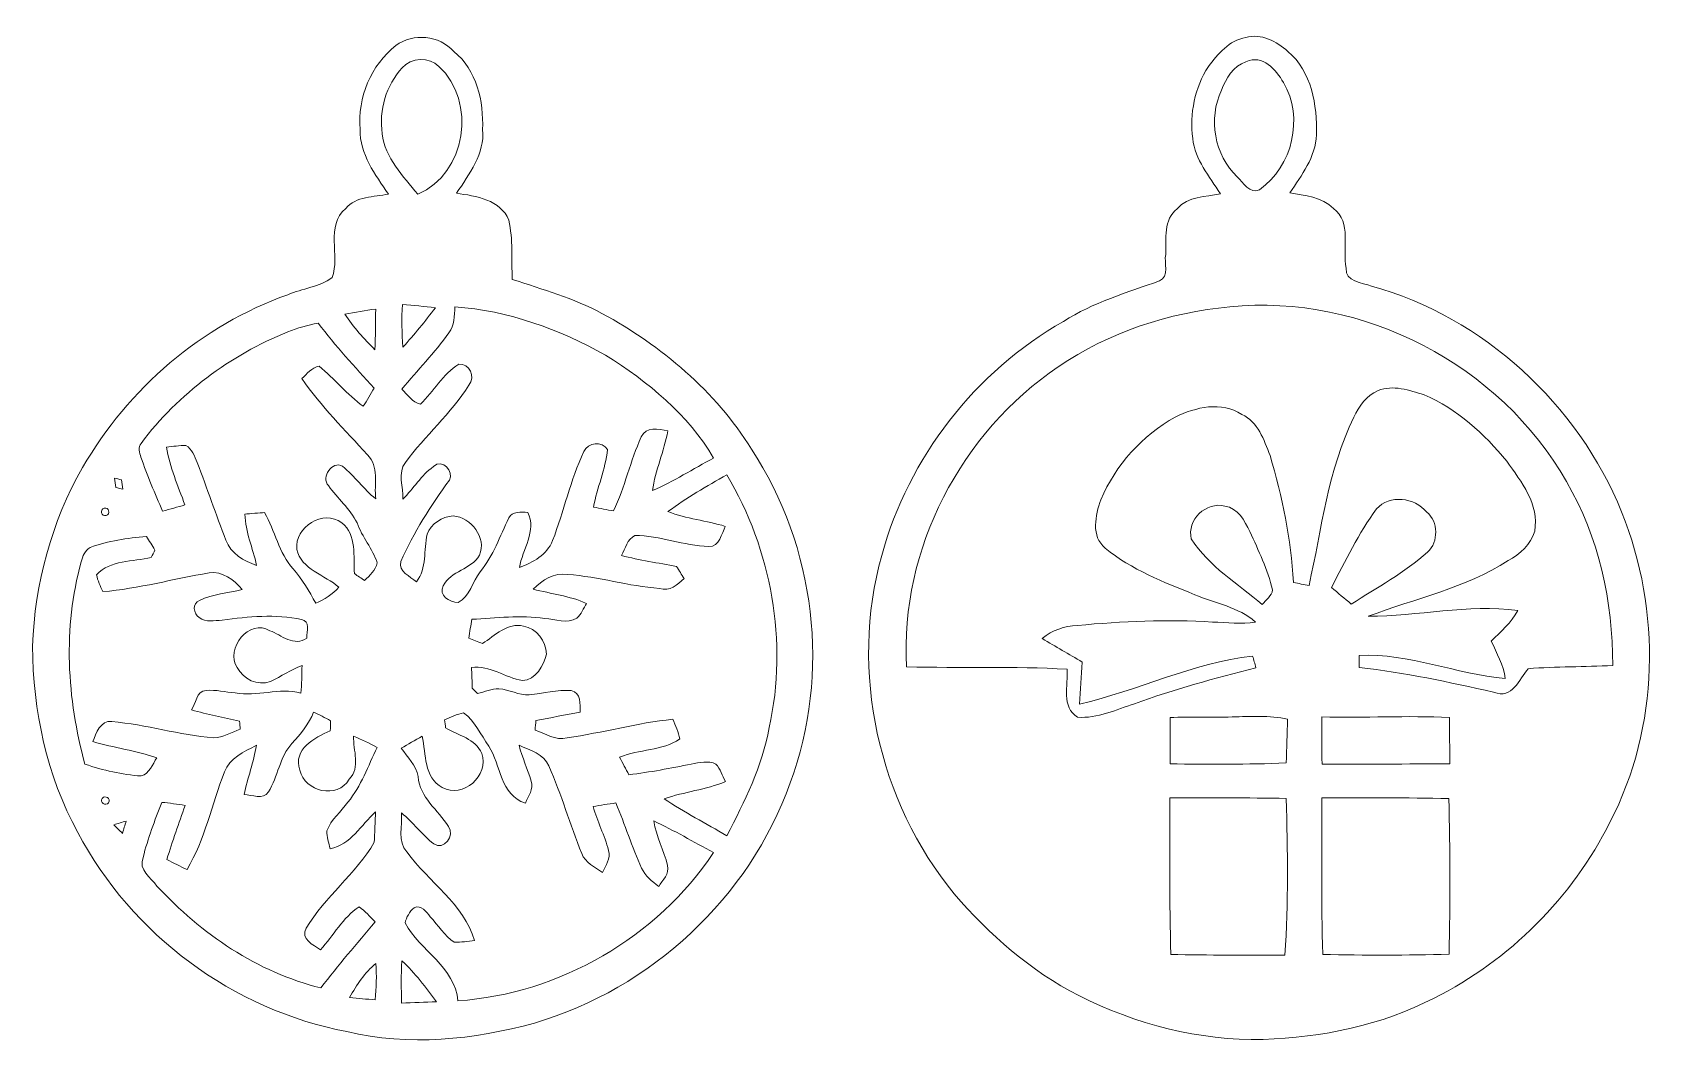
# Model space of a CAD drawing. Header units: centimetres. Extents: x -16.3 to 16.3, y -6.7 to 6.7.
# Drawn here: x -16.3 to 5.26, y -6.73 to 6.7 of the extents above; entities that cross this region are included whole.
import ezdxf

# ---------------------------------------------------------------- set-up
doc = ezdxf.new("R2010")
doc.units = ezdxf.units.CM
doc.header["$MEASUREMENT"] = 0
doc.layers.add('Layer 1', color=7, linetype='Continuous')

msp = doc.modelspace()

# ---------------------------------------------------------------- linework, layer by layer
at = {"layer": 'Layer 1', "color": 253, "lineweight": 9}
for points, knots in [([(-11.48955, 6.52576), (-11.26166, 6.69721), (-10.91382, 6.66017), (-10.72226, 6.44709), (-10.72226, 6.44709), (-10.41993, 6.20015), (-10.32715, 5.78669), (-10.34091, 5.41345), (-10.34091, 5.41345), (-10.31163, 5.09278), (-10.51906, 4.82042), (-10.68663, 4.5689), (-10.68663, 4.5689), (-10.43545, 4.53256), (-10.09784, 4.48352), (-9.99589, 4.21083), (-9.99589, 4.21083), (-9.93415, 3.95648), (-9.96414, 3.68801), (-9.94791, 3.42837), (-9.94791, 3.42837), (-9.54751, 3.29185), (-9.13476, 3.18037), (-8.76117, 2.97752), (-8.76117, 2.97752), (-7.97306, 2.54643), (-7.25833, 1.94847), (-6.78244, 1.17941), (-6.78244, 1.17941), (-5.9333, -0.10717), (-5.73116, -1.79662), (-6.27091, -3.24302), (-6.27091, -3.24302), (-6.80713, -4.76138), (-8.11206, -5.96929), (-9.65299, -6.42225), (-9.65299, -6.42225), (-10.45838, -6.6445), (-11.31845, -6.7327), (-12.13796, -6.53514), (-12.13796, -6.53514), (-13.64255, -6.25257), (-14.98981, -5.25174), (-15.70031, -3.89707), (-15.70031, -3.89707), (-16.11165, -3.1453), (-16.29544, -2.28276), (-16.29897, -1.42974), (-16.29897, -1.42974), (-16.2704, -0.60353), (-16.0485, 0.21633), (-15.6361, 0.93388), (-15.6361, 0.93388), (-15.03532, 1.98198), (-14.05954, 2.82089), (-12.91901, 3.22482), (-12.91901, 3.22482), (-12.72745, 3.30807), (-12.50238, 3.32677), (-12.33093, 3.4513), (-12.33093, 3.4513), (-12.22615, 3.74658), (-12.42547, 4.13322), (-12.15383, 4.36641), (-12.15383, 4.36641), (-12.01484, 4.5322), (-11.78095, 4.51704), (-11.58762, 4.55796), (-11.58762, 4.55796), (-11.76437, 4.81373), (-11.96757, 5.08818), (-11.96333, 5.41486), (-11.96333, 5.41486), (-12.00002, 5.83185), (-11.8194, 6.26611), (-11.48955, 6.52576), (-11.48955, 6.52576), (-11.48955, 6.52576), (-11.48955, 6.52576), (-11.48955, 6.52576)], [0, 0, 0, 0, 0.04761905, 0.04761905, 0.04761905, 0.04761905, 0.0952381, 0.0952381, 0.0952381, 0.0952381, 0.14285714, 0.14285714, 0.14285714, 0.14285714, 0.19047619, 0.19047619, 0.19047619, 0.19047619, 0.23809524, 0.23809524, 0.23809524, 0.23809524, 0.28571429, 0.28571429, 0.28571429, 0.28571429, 0.33333333, 0.33333333, 0.33333333, 0.33333333, 0.38095238, 0.38095238, 0.38095238, 0.38095238, 0.42857143, 0.42857143, 0.42857143, 0.42857143, 0.47619048, 0.47619048, 0.47619048, 0.47619048, 0.52380952, 0.52380952, 0.52380952, 0.52380952, 0.57142857, 0.57142857, 0.57142857, 0.57142857, 0.61904762, 0.61904762, 0.61904762, 0.61904762, 0.66666667, 0.66666667, 0.66666667, 0.66666667, 0.71428571, 0.71428571, 0.71428571, 0.71428571, 0.76190476, 0.76190476, 0.76190476, 0.76190476, 0.80952381, 0.80952381, 0.80952381, 0.80952381, 0.85714286, 0.85714286, 0.85714286, 0.85714286, 0.9047619, 0.9047619, 0.9047619, 0.9047619, 1, 1, 1, 1]), ([(-0.23876, 6.63089), (-0.03203, 6.6898), (0.17152, 6.5815), (0.32004, 6.44709), (0.32004, 6.44709), (0.63683, 6.18251), (0.70598, 5.7313), (0.69857, 5.34325), (0.69857, 5.34325), (0.6834, 5.04515), (0.50489, 4.80808), (0.34367, 4.57349), (0.34367, 4.57349), (0.54264, 4.5368), (0.77159, 4.52269), (0.92294, 4.36888), (0.92294, 4.36888), (1.16988, 4.18261), (1.03688, 3.83512), (1.0898, 3.57689), (1.0898, 3.57689), (1.0704, 3.3945), (1.31064, 3.38745), (1.42423, 3.33841), (1.42423, 3.33841), (2.91225, 2.92743), (4.15932, 1.77243), (4.73682, 0.34791), (4.73682, 0.34791), (5.26422, -0.96124), (5.23811, -2.50219), (4.58336, -3.7616), (4.58336, -3.7616), (4.08453, -4.75961), (3.25409, -5.59217), (2.25643, -6.09205), (2.25643, -6.09205), (1.55793, -6.45189), (0.773, -6.61558), (-0.00875, -6.63886), (-0.00875, -6.63886), (-0.85577, -6.66038), (-1.69468, -6.43531), (-2.44962, -6.05995), (-2.44962, -6.05995), (-3.08744, -5.73151), (-3.63248, -5.24997), (-4.09956, -4.71058), (-4.09956, -4.71058), (-5.10357, -3.48185), (-5.48704, -1.7603), (-5.05771, -0.22782), (-5.05771, -0.22782), (-4.70246, 1.06758), (-3.81981, 2.20741), (-2.65176, 2.87133), (-2.65176, 2.87133), (-2.26053, 3.1211), (-1.8125, 3.25269), (-1.37929, 3.40861), (-1.37929, 3.40861), (-1.24594, 3.46294), (-1.32285, 3.65838), (-1.29851, 3.7561), (-1.29851, 3.7561), (-1.29286, 3.96106), (-1.33167, 4.22141), (-1.1447, 4.36358), (-1.1447, 4.36358), (-1.00182, 4.52868), (-0.77252, 4.52127), (-0.57496, 4.56079), (-0.57496, 4.56079), (-0.71783, 4.79362), (-0.91222, 5.01057), (-0.93973, 5.29386), (-0.93973, 5.29386), (-0.98453, 5.62194), (-0.91292, 5.96766), (-0.73371, 6.24706), (-0.73371, 6.24706), (-0.60671, 6.40899), (-0.45784, 6.59878), (-0.23876, 6.63089), (-0.23876, 6.63089), (-0.23876, 6.63089), (-0.23876, 6.63089), (-0.23876, 6.63089)], [0, 0, 0, 0, 0.04347826, 0.04347826, 0.04347826, 0.04347826, 0.08695652, 0.08695652, 0.08695652, 0.08695652, 0.13043478, 0.13043478, 0.13043478, 0.13043478, 0.17391304, 0.17391304, 0.17391304, 0.17391304, 0.2173913, 0.2173913, 0.2173913, 0.2173913, 0.26086957, 0.26086957, 0.26086957, 0.26086957, 0.30434783, 0.30434783, 0.30434783, 0.30434783, 0.34782609, 0.34782609, 0.34782609, 0.34782609, 0.39130435, 0.39130435, 0.39130435, 0.39130435, 0.43478261, 0.43478261, 0.43478261, 0.43478261, 0.47826087, 0.47826087, 0.47826087, 0.47826087, 0.52173913, 0.52173913, 0.52173913, 0.52173913, 0.56521739, 0.56521739, 0.56521739, 0.56521739, 0.60869565, 0.60869565, 0.60869565, 0.60869565, 0.65217391, 0.65217391, 0.65217391, 0.65217391, 0.69565217, 0.69565217, 0.69565217, 0.69565217, 0.73913043, 0.73913043, 0.73913043, 0.73913043, 0.7826087, 0.7826087, 0.7826087, 0.7826087, 0.82608696, 0.82608696, 0.82608696, 0.82608696, 0.86956522, 0.86956522, 0.86956522, 0.86956522, 0.91304348, 0.91304348, 0.91304348, 0.91304348, 1, 1, 1, 1]), ([(-11.407, 6.23048), (-11.62008, 5.99977), (-11.71498, 5.66675), (-11.66982, 5.35701), (-11.66982, 5.35701), (-11.63454, 5.03563), (-11.3936, 4.79538), (-11.19992, 4.55761), (-11.19992, 4.55761), (-10.5561, 4.8222), (-10.41675, 5.78881), (-10.91946, 6.24918), (-10.91946, 6.24918), (-11.04646, 6.379), (-11.28882, 6.36771), (-11.407, 6.23048), (-11.407, 6.23048), (-11.407, 6.23048), (-11.407, 6.23048), (-11.407, 6.23048)], [0, 0, 0, 0, 0.16666667, 0.16666667, 0.16666667, 0.16666667, 0.33333333, 0.33333333, 0.33333333, 0.33333333, 0.5, 0.5, 0.5, 0.5, 0.66666667, 0.66666667, 0.66666667, 0.66666667, 1, 1, 1, 1]), ([(-0.23629, 6.31162), (-0.40245, 6.25341), (-0.5037, 6.09114), (-0.55908, 5.93239), (-0.55908, 5.93239), (-0.74112, 5.55668), (-0.65081, 5.07725), (-0.35377, 4.78515), (-0.35377, 4.78515), (-0.27263, 4.71353), (-0.1862, 4.55444), (-0.05638, 4.61582), (-0.05638, 4.61582), (0.38495, 4.9305), (0.531, 5.5662), (0.26148, 6.03646), (0.26148, 6.03646), (0.15741, 6.20332), (-0.01122, 6.41287), (-0.23629, 6.31162), (-0.23629, 6.31162), (-0.23629, 6.31162), (-0.23629, 6.31162), (-0.23629, 6.31162)], [0, 0, 0, 0, 0.14285714, 0.14285714, 0.14285714, 0.14285714, 0.28571429, 0.28571429, 0.28571429, 0.28571429, 0.42857143, 0.42857143, 0.42857143, 0.42857143, 0.57142857, 0.57142857, 0.57142857, 0.57142857, 0.71428571, 0.71428571, 0.71428571, 0.71428571, 1, 1, 1, 1]), ([(-0.45008, 3.06466), (-1.25582, 2.98775), (-2.05169, 2.72987), (-2.71985, 2.26844), (-2.71985, 2.26844), (-4.00749, 1.40307), (-4.81888, -0.14774), (-4.72786, -1.70456), (-4.72786, -1.70456), (-4.01948, -1.72255), (-3.3104, -1.69327), (-2.60237, -1.73701), (-2.60237, -1.73701), (-2.58967, -1.94303), (-2.68387, -2.2429), (-2.4655, -2.37166), (-2.4655, -2.37166), (-2.20197, -2.39177), (-1.95608, -2.27147), (-1.71126, -2.19385), (-1.71126, -2.19385), (-1.18562, -2.00124), (-0.64552, -1.85484), (-0.104, -1.7162), (-0.104, -1.7162), (-0.11846, -1.66434), (-0.13258, -1.61283), (-0.14704, -1.56133), (-0.14704, -1.56133), (-0.9415, -1.65411), (-1.66822, -2.01853), (-2.4401, -2.19914), (-2.4401, -2.19914), (-2.43022, -2.01324), (-2.41505, -1.82768), (-2.40376, -1.64212), (-2.40376, -1.64212), (-2.57803, -1.53522), (-2.75795, -1.4375), (-2.93152, -1.32955), (-2.93152, -1.32955), (-2.80381, -1.2156), (-2.63624, -1.16444), (-2.46655, -1.15668), (-2.46655, -1.15668), (-1.87248, -1.10059), (-1.27381, -1.07166), (-0.67762, -1.11117), (-0.67762, -1.11117), (-0.48923, -1.11823), (-0.29768, -1.14434), (-0.11, -1.11082), (-0.11, -1.11082), (-0.33366, -0.90974), (-0.64622, -0.8667), (-0.91292, -0.74852), (-0.91292, -0.74852), (-1.32532, -0.58342), (-1.75112, -0.41656), (-2.0979, -0.13292), (-2.0979, -0.13292), (-2.29228, 0.02442), (-2.22808, 0.30558), (-2.15787, 0.50984), (-2.15787, 0.50984), (-1.95997, 0.9688), (-1.61072, 1.36215), (-1.17151, 1.60345), (-1.17151, 1.60345), (-0.90057, 1.7368), (-0.56014, 1.81582), (-0.28992, 1.63838), (-0.28992, 1.63838), (-0.07472, 1.54207), (0.00077, 1.29971), (0.08297, 1.09686), (0.08297, 1.09686), (0.24701, 0.55006), (0.3599, -0.01474), (0.39342, -0.58554), (0.39342, -0.58554), (0.46185, -0.60035), (0.52994, -0.61446), (0.59873, -0.62857), (0.59873, -0.62857), (0.76842, 0.12143), (0.84815, 0.9046), (1.19387, 1.60239), (1.19387, 1.60239), (1.2616, 1.74703), (1.36038, 1.88991), (1.51313, 1.95376), (1.51313, 1.95376), (1.70928, 2.03631), (1.92941, 1.95976), (2.12132, 1.89873), (2.12132, 1.89873), (2.55947, 1.71387), (2.91825, 1.38085), (3.21775, 1.01819), (3.21775, 1.01819), (3.40896, 0.74973), (3.65026, 0.44669), (3.58641, 0.0925), (3.58641, 0.0925), (3.5349, -0.08494), (3.39062, -0.20983), (3.23575, -0.29802), (3.23575, -0.29802), (2.6706, -0.65856), (2.00385, -0.80108), (1.38402, -1.03533), (1.38402, -1.03533), (2.04406, -1.03568), (2.69847, -0.86883), (3.36204, -0.96019), (3.36204, -0.96019), (3.27455, -1.11788), (3.13979, -1.23923), (3.01209, -1.36307), (3.01209, -1.36307), (3.08264, -1.52393), (3.17472, -1.67951), (3.19659, -1.85731), (3.19659, -1.85731), (2.54571, -1.80156), (1.92412, -1.52076), (1.26372, -1.55427), (1.26372, -1.55427), (1.26372, -1.60719), (1.26372, -1.66011), (1.26407, -1.71302), (1.26407, -1.71302), (1.86485, -1.77757), (2.45399, -1.90987), (3.04242, -2.04004), (3.04242, -2.04004), (3.29889, -2.13953), (3.37368, -1.87107), (3.49962, -1.7289), (3.49962, -1.7289), (3.87216, -1.69997), (4.24681, -1.70738), (4.6204, -1.68585), (4.6204, -1.68585), (4.61969, -0.84059), (4.43731, 0.01666), (4.00621, 0.74938), (4.00621, 0.74938), (3.13415, 2.29313), (1.31522, 3.24246), (-0.45008, 3.06466), (-0.45008, 3.06466), (-0.45008, 3.06466), (-0.45008, 3.06466), (-0.45008, 3.06466)], [0, 0, 0, 0, 0.025, 0.025, 0.025, 0.025, 0.05, 0.05, 0.05, 0.05, 0.075, 0.075, 0.075, 0.075, 0.1, 0.1, 0.1, 0.1, 0.125, 0.125, 0.125, 0.125, 0.15, 0.15, 0.15, 0.15, 0.175, 0.175, 0.175, 0.175, 0.2, 0.2, 0.2, 0.2, 0.225, 0.225, 0.225, 0.225, 0.25, 0.25, 0.25, 0.25, 0.275, 0.275, 0.275, 0.275, 0.3, 0.3, 0.3, 0.3, 0.325, 0.325, 0.325, 0.325, 0.35, 0.35, 0.35, 0.35, 0.375, 0.375, 0.375, 0.375, 0.4, 0.4, 0.4, 0.4, 0.425, 0.425, 0.425, 0.425, 0.45, 0.45, 0.45, 0.45, 0.475, 0.475, 0.475, 0.475, 0.5, 0.5, 0.5, 0.5, 0.525, 0.525, 0.525, 0.525, 0.55, 0.55, 0.55, 0.55, 0.575, 0.575, 0.575, 0.575, 0.6, 0.6, 0.6, 0.6, 0.625, 0.625, 0.625, 0.625, 0.65, 0.65, 0.65, 0.65, 0.675, 0.675, 0.675, 0.675, 0.7, 0.7, 0.7, 0.7, 0.725, 0.725, 0.725, 0.725, 0.75, 0.75, 0.75, 0.75, 0.775, 0.775, 0.775, 0.775, 0.8, 0.8, 0.8, 0.8, 0.825, 0.825, 0.825, 0.825, 0.85, 0.85, 0.85, 0.85, 0.875, 0.875, 0.875, 0.875, 0.9, 0.9, 0.9, 0.9, 0.925, 0.925, 0.925, 0.925, 0.95, 0.95, 0.95, 0.95, 1, 1, 1, 1]), ([(-12.16477, 2.96905), (-12.0547, 2.79372), (-11.91112, 2.64309), (-11.76648, 2.49563), (-11.76648, 2.49563), (-11.75907, 2.67484), (-11.75907, 2.85511), (-11.75625, 3.03432), (-11.75625, 3.03432), (-11.89313, 3.01668), (-12.0293, 2.99304), (-12.16477, 2.96905), (-12.16477, 2.96905), (-12.16477, 2.96905), (-12.16477, 2.96905), (-12.16477, 2.96905)], [0, 0, 0, 0, 0.2, 0.2, 0.2, 0.2, 0.4, 0.4, 0.4, 0.4, 0.6, 0.6, 0.6, 0.6, 1, 1, 1, 1]), ([(-10.70815, 3.06289), (-10.71591, 2.94612), (-10.71379, 2.81877), (-10.78717, 2.71964), (-10.78717, 2.71964), (-10.97732, 2.45788), (-11.20027, 2.22152), (-11.40982, 1.97528), (-11.40982, 1.97528), (-11.33574, 1.9012), (-11.27295, 1.8003), (-11.16394, 1.77525), (-11.16394, 1.77525), (-10.98614, 1.94353), (-10.86972, 2.17601), (-10.65629, 2.30548), (-10.65629, 2.30548), (-10.51694, 2.3203), (-10.43016, 2.13685), (-10.52153, 2.02467), (-10.52153, 2.02467), (-10.75824, 1.64966), (-11.10573, 1.36003), (-11.36396, 1.00055), (-11.36396, 1.00055), (-11.46909, 0.86368), (-11.39218, 0.67635), (-11.39536, 0.51725), (-11.39536, 0.51725), (-11.25742, 0.65659), (-11.15371, 0.83157), (-10.99355, 0.94728), (-10.99355, 0.94728), (-10.8676, 1.06511), (-10.72155, 0.87955), (-10.78153, 0.77019), (-10.78153, 0.77019), (-11.02353, 0.42729), (-11.25601, 0.07592), (-11.42429, -0.31002), (-11.42429, -0.31002), (-11.4638, -0.43984), (-11.29729, -0.50722), (-11.21827, -0.57883), (-11.21827, -0.57883), (-11.07751, -0.39751), (-11.12231, -0.15832), (-11.0768, 0.05193), (-11.0768, 0.05193), (-11.02741, 0.19269), (-10.87572, 0.283), (-10.73178, 0.2957), (-10.73178, 0.2957), (-10.4919, 0.27242), (-10.28552, 0.00889), (-10.38218, -0.22676), (-10.38218, -0.22676), (-10.49084, -0.41409), (-10.76353, -0.43419), (-10.86196, -0.62964), (-10.86196, -0.62964), (-10.92687, -0.75981), (-10.77976, -0.84836), (-10.66687, -0.85294), (-10.66687, -0.85294), (-10.50565, -0.77533), (-10.47849, -0.5746), (-10.37195, -0.44584), (-10.37195, -0.44584), (-10.19944, -0.23417), (-10.11337, 0.02759), (-9.99236, 0.26783), (-9.99236, 0.26783), (-9.95144, 0.36273), (-9.82762, 0.34192), (-9.7433, 0.34156), (-9.7433, 0.34156), (-9.61948, 0.09991), (-9.81633, -0.15021), (-9.85513, -0.38974), (-9.85513, -0.38974), (-9.67627, -0.32166), (-9.48824, -0.22182), (-9.41416, -0.03273), (-9.41416, -0.03273), (-9.26705, 0.35709), (-9.17639, 0.76737), (-9.00247, 1.14731), (-9.00247, 1.14731), (-8.94567, 1.26584), (-8.76187, 1.29089), (-8.68885, 1.17306), (-8.68885, 1.17306), (-8.71319, 0.91271), (-8.82678, 0.66824), (-8.87265, 0.41106), (-8.87265, 0.41106), (-8.7848, 0.39378), (-8.69696, 0.37649), (-8.60842, 0.36026), (-8.60842, 0.36026), (-8.45884, 0.6767), (-8.3844, 1.02278), (-8.24082, 1.34098), (-8.24082, 1.34098), (-8.18014, 1.48527), (-8.00905, 1.44858), (-7.8891, 1.41965), (-7.8891, 1.41965), (-7.93708, 1.15084), (-8.05561, 0.90107), (-8.09336, 0.62978), (-8.09336, 0.62978), (-7.81149, 0.75008), (-7.55467, 0.91941), (-7.28268, 1.05911), (-7.28268, 1.05911), (-7.61852, 1.63767), (-8.15368, 2.07194), (-8.71248, 2.42401), (-8.71248, 2.42401), (-9.32526, 2.76585), (-10.00365, 3.01633), (-10.70815, 3.06289), (-10.70815, 3.06289), (-10.70815, 3.06289), (-10.70815, 3.06289), (-10.70815, 3.06289)], [0, 0, 0, 0, 0.03030303, 0.03030303, 0.03030303, 0.03030303, 0.06060606, 0.06060606, 0.06060606, 0.06060606, 0.09090909, 0.09090909, 0.09090909, 0.09090909, 0.12121212, 0.12121212, 0.12121212, 0.12121212, 0.15151515, 0.15151515, 0.15151515, 0.15151515, 0.18181818, 0.18181818, 0.18181818, 0.18181818, 0.21212121, 0.21212121, 0.21212121, 0.21212121, 0.24242424, 0.24242424, 0.24242424, 0.24242424, 0.27272727, 0.27272727, 0.27272727, 0.27272727, 0.3030303, 0.3030303, 0.3030303, 0.3030303, 0.33333333, 0.33333333, 0.33333333, 0.33333333, 0.36363636, 0.36363636, 0.36363636, 0.36363636, 0.39393939, 0.39393939, 0.39393939, 0.39393939, 0.42424242, 0.42424242, 0.42424242, 0.42424242, 0.45454545, 0.45454545, 0.45454545, 0.45454545, 0.48484848, 0.48484848, 0.48484848, 0.48484848, 0.51515152, 0.51515152, 0.51515152, 0.51515152, 0.54545455, 0.54545455, 0.54545455, 0.54545455, 0.57575758, 0.57575758, 0.57575758, 0.57575758, 0.60606061, 0.60606061, 0.60606061, 0.60606061, 0.63636364, 0.63636364, 0.63636364, 0.63636364, 0.66666667, 0.66666667, 0.66666667, 0.66666667, 0.6969697, 0.6969697, 0.6969697, 0.6969697, 0.72727273, 0.72727273, 0.72727273, 0.72727273, 0.75757576, 0.75757576, 0.75757576, 0.75757576, 0.78787879, 0.78787879, 0.78787879, 0.78787879, 0.81818182, 0.81818182, 0.81818182, 0.81818182, 0.84848485, 0.84848485, 0.84848485, 0.84848485, 0.87878788, 0.87878788, 0.87878788, 0.87878788, 0.90909091, 0.90909091, 0.90909091, 0.90909091, 0.93939394, 0.93939394, 0.93939394, 0.93939394, 1, 1, 1, 1]), ([(-11.40206, 3.09676), (-11.41864, 2.90838), (-11.40771, 2.71929), (-11.39677, 2.53055), (-11.39677, 2.53055), (-11.24331, 2.69636), (-11.1015, 2.87275), (-10.96568, 3.05301), (-10.96568, 3.05301), (-11.11102, 3.06889), (-11.25672, 3.08335), (-11.40206, 3.09676), (-11.40206, 3.09676), (-11.40206, 3.09676), (-11.40206, 3.09676), (-11.40206, 3.09676)], [0, 0, 0, 0, 0.2, 0.2, 0.2, 0.2, 0.4, 0.4, 0.4, 0.4, 0.6, 0.6, 0.6, 0.6, 1, 1, 1, 1]), ([(-12.92007, 2.7334), (-13.68242, 2.42295), (-14.36716, 1.9146), (-14.86352, 1.25596), (-14.86352, 1.25596), (-14.9062, 1.20234), (-14.8808, 1.13143), (-14.86458, 1.07252), (-14.86458, 1.07252), (-14.78097, 0.82981), (-14.68043, 0.5931), (-14.57706, 0.3585), (-14.57706, 0.3585), (-14.47828, 0.38496), (-14.37986, 0.41177), (-14.28179, 0.43928), (-14.28179, 0.43928), (-14.37175, 0.69223), (-14.48499, 0.93846), (-14.52626, 1.20622), (-14.52626, 1.20622), (-14.44054, 1.2154), (-14.35517, 1.22739), (-14.26838, 1.22951), (-14.26838, 1.22951), (-14.18654, 1.18047), (-14.15373, 1.08557), (-14.1188, 1.00196), (-14.1188, 1.00196), (-13.99004, 0.66012), (-13.87115, 0.31405), (-13.73886, -0.02674), (-13.73886, -0.02674), (-13.67642, -0.20489), (-13.5025, -0.3019), (-13.33387, -0.36082), (-13.33387, -0.36082), (-13.3815, -0.13292), (-13.48486, 0.08157), (-13.48768, 0.31828), (-13.48768, 0.31828), (-13.42277, 0.32357), (-13.2933, 0.33416), (-13.22875, 0.33945), (-13.22875, 0.33945), (-13.08834, 0.09709), (-13.0393, -0.19501), (-12.84986, -0.40774), (-12.84986, -0.40774), (-12.7278, -0.54356), (-12.63502, -0.70089), (-12.55106, -0.86176), (-12.55106, -0.86176), (-12.4357, -0.81237), (-12.33057, -0.74217), (-12.24379, -0.65115), (-12.24379, -0.65115), (-12.42512, -0.48782), (-12.74403, -0.4162), (-12.80118, -0.14844), (-12.80118, -0.14844), (-12.8354, 0.14507), (-12.44875, 0.39236), (-12.20393, 0.20222), (-12.20393, 0.20222), (-12.00249, 0.04311), (-12.05541, -0.24687), (-12.03847, -0.46947), (-12.03847, -0.46947), (-11.99332, -0.50016), (-11.94816, -0.53121), (-11.90301, -0.56261), (-11.90301, -0.56261), (-11.83739, -0.49276), (-11.75907, -0.42537), (-11.73508, -0.32871), (-11.73508, -0.32871), (-11.79717, -0.13962), (-11.93723, 0.01454), (-12.0039, 0.20292), (-12.0039, 0.20292), (-12.09492, 0.39166), (-12.26319, 0.52642), (-12.38173, 0.69575), (-12.38173, 0.69575), (-12.48615, 0.803), (-12.33128, 1.03442), (-12.19511, 0.95222), (-12.19511, 0.95222), (-12.03812, 0.81993), (-11.91641, 0.65025), (-11.7566, 0.52042), (-11.7566, 0.52042), (-11.77883, 0.71516), (-11.71074, 0.95363), (-11.86526, 1.10356), (-11.86526, 1.10356), (-12.16442, 1.43165), (-12.48086, 1.74597), (-12.73415, 2.11286), (-12.73415, 2.11286), (-12.66607, 2.17636), (-12.60433, 2.26032), (-12.50696, 2.27761), (-12.50696, 2.27761), (-12.29988, 2.11392), (-12.13655, 1.9012), (-11.92065, 1.74738), (-11.92065, 1.74738), (-11.87267, 1.82817), (-11.82434, 1.90825), (-11.77671, 1.98868), (-11.77671, 1.98868), (-12.036, 2.26456), (-12.28859, 2.54748), (-12.51896, 2.8477), (-12.51896, 2.8477), (-12.65619, 2.82265), (-12.7906, 2.78561), (-12.92007, 2.7334), (-12.92007, 2.7334), (-12.92007, 2.7334), (-12.92007, 2.7334), (-12.92007, 2.7334)], [0, 0, 0, 0, 0.03125, 0.03125, 0.03125, 0.03125, 0.0625, 0.0625, 0.0625, 0.0625, 0.09375, 0.09375, 0.09375, 0.09375, 0.125, 0.125, 0.125, 0.125, 0.15625, 0.15625, 0.15625, 0.15625, 0.1875, 0.1875, 0.1875, 0.1875, 0.21875, 0.21875, 0.21875, 0.21875, 0.25, 0.25, 0.25, 0.25, 0.28125, 0.28125, 0.28125, 0.28125, 0.3125, 0.3125, 0.3125, 0.3125, 0.34375, 0.34375, 0.34375, 0.34375, 0.375, 0.375, 0.375, 0.375, 0.40625, 0.40625, 0.40625, 0.40625, 0.4375, 0.4375, 0.4375, 0.4375, 0.46875, 0.46875, 0.46875, 0.46875, 0.5, 0.5, 0.5, 0.5, 0.53125, 0.53125, 0.53125, 0.53125, 0.5625, 0.5625, 0.5625, 0.5625, 0.59375, 0.59375, 0.59375, 0.59375, 0.625, 0.625, 0.625, 0.625, 0.65625, 0.65625, 0.65625, 0.65625, 0.6875, 0.6875, 0.6875, 0.6875, 0.71875, 0.71875, 0.71875, 0.71875, 0.75, 0.75, 0.75, 0.75, 0.78125, 0.78125, 0.78125, 0.78125, 0.8125, 0.8125, 0.8125, 0.8125, 0.84375, 0.84375, 0.84375, 0.84375, 0.875, 0.875, 0.875, 0.875, 0.90625, 0.90625, 0.90625, 0.90625, 0.9375, 0.9375, 0.9375, 0.9375, 1, 1, 1, 1]), ([(-15.21453, 0.79488), (-15.20853, 0.75326), (-15.20254, 0.71128), (-15.19619, 0.6693), (-15.19619, 0.6693), (-15.17326, 0.664), (-15.12669, 0.65413), (-15.10376, 0.64883), (-15.10376, 0.64883), (-15.10976, 0.69081), (-15.11575, 0.7328), (-15.1221, 0.77442), (-15.1221, 0.77442), (-15.14503, 0.77971), (-15.1916, 0.78959), (-15.21453, 0.79488), (-15.21453, 0.79488), (-15.21453, 0.79488), (-15.21453, 0.79488), (-15.21453, 0.79488)], [0, 0, 0, 0, 0.16666667, 0.16666667, 0.16666667, 0.16666667, 0.33333333, 0.33333333, 0.33333333, 0.33333333, 0.5, 0.5, 0.5, 0.5, 0.66666667, 0.66666667, 0.66666667, 0.66666667, 1, 1, 1, 1]), ([(-7.88769, 0.35144), (-7.64251, 0.25796), (-7.37863, 0.2322), (-7.12816, 0.15636), (-7.12816, 0.15636), (-7.17543, 0.0664), (-7.20648, -0.11528), (-7.34723, -0.11034), (-7.34723, -0.11034), (-7.67708, -0.09835), (-7.99352, 0.03218), (-8.32408, 0.03606), (-8.32408, 0.03606), (-8.42532, -0.01474), (-8.4539, -0.13716), (-8.50364, -0.22958), (-8.50364, -0.22958), (-8.2634, -0.29344), (-8.01716, -0.32766), (-7.77339, -0.37493), (-7.77339, -0.37493), (-7.74023, -0.42855), (-7.70707, -0.48182), (-7.67355, -0.53579), (-7.67355, -0.53579), (-7.76528, -0.61199), (-7.86264, -0.71571), (-7.99952, -0.66562), (-7.99952, -0.66562), (-8.40945, -0.63845), (-8.80562, -0.50757), (-9.21555, -0.48182), (-9.21555, -0.48182), (-9.39934, -0.44901), (-9.54822, -0.55802), (-9.67028, -0.6755), (-9.67028, -0.6755), (-9.43568, -0.73759), (-9.18979, -0.76404), (-8.96613, -0.86352), (-8.96613, -0.86352), (-9.00494, -0.93091), (-9.03598, -1.00534), (-9.09207, -1.06073), (-9.09207, -1.06073), (-9.2219, -1.13763), (-9.38065, -1.07413), (-9.51717, -1.06531), (-9.51717, -1.06531), (-9.8382, -1.00922), (-10.1624, -1.06355), (-10.48449, -1.07343), (-10.48449, -1.07343), (-10.49789, -1.15633), (-10.51059, -1.23994), (-10.52329, -1.32356), (-10.52329, -1.32356), (-10.46367, -1.34684), (-10.40405, -1.37012), (-10.34443, -1.39341), (-10.34443, -1.39341), (-10.17898, -1.29568), (-10.01212, -1.11259), (-9.8008, -1.1648), (-9.8008, -1.1648), (-9.62759, -1.19478), (-9.49988, -1.36272), (-9.49565, -1.53452), (-9.49565, -1.53452), (-9.53163, -1.68727), (-9.6357, -1.87812), (-9.81386, -1.88659), (-9.81386, -1.88659), (-10.04316, -1.84813), (-10.24707, -1.67598), (-10.48837, -1.71514), (-10.48837, -1.71514), (-10.4859, -1.78358), (-10.48025, -1.92046), (-10.47743, -1.9889), (-10.47743, -1.9889), (-10.45415, -2.01183), (-10.43051, -2.03475), (-10.40688, -2.05839), (-10.40688, -2.05839), (-10.3141, -2.03299), (-10.22202, -1.99876), (-10.12501, -1.99383), (-10.12501, -1.99383), (-9.98778, -2.00265), (-9.86325, -2.08697), (-9.72319, -2.07427), (-9.72319, -2.07427), (-9.53763, -2.05804), (-9.35383, -2.00371), (-9.16686, -2.01959), (-9.16686, -2.01959), (-9.03316, -2.04533), (-9.05256, -2.20268), (-9.04903, -2.30498), (-9.04903, -2.30498), (-9.24447, -2.34097), (-9.43956, -2.37766), (-9.63465, -2.41646), (-9.63465, -2.41646), (-9.63747, -2.44786), (-9.64347, -2.5103), (-9.64664, -2.5417), (-9.64664, -2.5417), (-9.50941, -2.59144), (-9.37712, -2.68457), (-9.2219, -2.64295), (-9.2219, -2.64295), (-8.75235, -2.58015), (-8.2948, -2.4461), (-7.82278, -2.39882), (-7.82278, -2.39882), (-7.78574, -2.48314), (-7.74552, -2.56745), (-7.73106, -2.65953), (-7.73106, -2.65953), (-7.96318, -2.82216), (-8.27045, -2.79252), (-8.52692, -2.90188), (-8.52692, -2.90188), (-8.48741, -2.9795), (-8.44578, -3.05675), (-8.4038, -3.13366), (-8.4038, -3.13366), (-8.12652, -3.10156), (-7.85241, -3.04582), (-7.5783, -2.99255), (-7.5783, -2.99255), (-7.47388, -2.97315), (-7.35394, -2.94175), (-7.25198, -2.99255), (-7.25198, -2.99255), (-7.18672, -3.05746), (-7.1772, -3.1446), (-7.1271, -3.22432), (-7.1271, -3.22432), (-7.3878, -3.33157), (-7.67108, -3.36155), (-7.93708, -3.45081), (-7.93708, -3.45081), (-7.6732, -3.63496), (-7.38181, -3.77466), (-7.10876, -3.9447), (-7.10876, -3.9447), (-6.87204, -3.48785), (-6.6378, -3.02112), (-6.54784, -2.50924), (-6.54784, -2.50924), (-6.29419, -1.37542), (-6.51821, -0.1555), (-7.1077, 0.84039), (-7.1077, 0.84039), (-7.37405, 0.68799), (-7.6411, 0.53453), (-7.88769, 0.35144), (-7.88769, 0.35144), (-7.88769, 0.35144), (-7.88769, 0.35144), (-7.88769, 0.35144)], [0, 0, 0, 0, 0.02380952, 0.02380952, 0.02380952, 0.02380952, 0.04761905, 0.04761905, 0.04761905, 0.04761905, 0.07142857, 0.07142857, 0.07142857, 0.07142857, 0.0952381, 0.0952381, 0.0952381, 0.0952381, 0.11904762, 0.11904762, 0.11904762, 0.11904762, 0.14285714, 0.14285714, 0.14285714, 0.14285714, 0.16666667, 0.16666667, 0.16666667, 0.16666667, 0.19047619, 0.19047619, 0.19047619, 0.19047619, 0.21428571, 0.21428571, 0.21428571, 0.21428571, 0.23809524, 0.23809524, 0.23809524, 0.23809524, 0.26190476, 0.26190476, 0.26190476, 0.26190476, 0.28571429, 0.28571429, 0.28571429, 0.28571429, 0.30952381, 0.30952381, 0.30952381, 0.30952381, 0.33333333, 0.33333333, 0.33333333, 0.33333333, 0.35714286, 0.35714286, 0.35714286, 0.35714286, 0.38095238, 0.38095238, 0.38095238, 0.38095238, 0.4047619, 0.4047619, 0.4047619, 0.4047619, 0.42857143, 0.42857143, 0.42857143, 0.42857143, 0.45238095, 0.45238095, 0.45238095, 0.45238095, 0.47619048, 0.47619048, 0.47619048, 0.47619048, 0.5, 0.5, 0.5, 0.5, 0.52380952, 0.52380952, 0.52380952, 0.52380952, 0.54761905, 0.54761905, 0.54761905, 0.54761905, 0.57142857, 0.57142857, 0.57142857, 0.57142857, 0.5952381, 0.5952381, 0.5952381, 0.5952381, 0.61904762, 0.61904762, 0.61904762, 0.61904762, 0.64285714, 0.64285714, 0.64285714, 0.64285714, 0.66666667, 0.66666667, 0.66666667, 0.66666667, 0.69047619, 0.69047619, 0.69047619, 0.69047619, 0.71428571, 0.71428571, 0.71428571, 0.71428571, 0.73809524, 0.73809524, 0.73809524, 0.73809524, 0.76190476, 0.76190476, 0.76190476, 0.76190476, 0.78571429, 0.78571429, 0.78571429, 0.78571429, 0.80952381, 0.80952381, 0.80952381, 0.80952381, 0.83333333, 0.83333333, 0.83333333, 0.83333333, 0.85714286, 0.85714286, 0.85714286, 0.85714286, 0.88095238, 0.88095238, 0.88095238, 0.88095238, 0.9047619, 0.9047619, 0.9047619, 0.9047619, 0.92857143, 0.92857143, 0.92857143, 0.92857143, 0.95238095, 0.95238095, 0.95238095, 0.95238095, 1, 1, 1, 1]), ([(-0.95913, -0.01051), (-0.72489, -0.37634), (-0.34283, -0.60282), (-0.01933, -0.8794), (-0.01933, -0.8794), (0.02759, -0.81766), (0.10378, -0.76475), (0.11719, -0.68572), (0.11719, -0.68572), (0.05157, -0.41656), (-0.06872, -0.16361), (-0.18479, 0.08686), (-0.18479, 0.08686), (-0.25182, 0.22903), (-0.34248, 0.40013), (-0.51463, 0.42447), (-0.51463, 0.42447), (-0.76334, 0.49044), (-1.02087, 0.23961), (-0.95913, -0.01051), (-0.95913, -0.01051), (-0.95913, -0.01051), (-0.95913, -0.01051), (-0.95913, -0.01051)], [0, 0, 0, 0, 0.14285714, 0.14285714, 0.14285714, 0.14285714, 0.28571429, 0.28571429, 0.28571429, 0.28571429, 0.42857143, 0.42857143, 0.42857143, 0.42857143, 0.57142857, 0.57142857, 0.57142857, 0.57142857, 0.71428571, 0.71428571, 0.71428571, 0.71428571, 1, 1, 1, 1]), ([(1.49338, 0.38637), (1.25419, 0.06393), (1.08345, -0.3012), (0.89471, -0.65397), (0.89471, -0.65397), (0.98291, -0.72629), (1.07075, -0.79897), (1.15788, -0.87305), (1.15788, -0.87305), (1.50255, -0.65609), (1.86344, -0.45677), (2.16895, -0.18407), (2.16895, -0.18407), (2.31641, -0.0479), (2.31182, 0.21598), (2.1566, 0.34615), (2.1566, 0.34615), (1.9982, 0.53947), (1.66518, 0.58075), (1.49338, 0.38637), (1.49338, 0.38637), (1.49338, 0.38637), (1.49338, 0.38637), (1.49338, 0.38637)], [0, 0, 0, 0, 0.14285714, 0.14285714, 0.14285714, 0.14285714, 0.28571429, 0.28571429, 0.28571429, 0.28571429, 0.42857143, 0.42857143, 0.42857143, 0.42857143, 0.57142857, 0.57142857, 0.57142857, 0.57142857, 0.71428571, 0.71428571, 0.71428571, 0.71428571, 1, 1, 1, 1]), ([(-15.35, 0.3966), (-15.41244, 0.38319), (-15.38986, 0.27912), (-15.32636, 0.30064), (-15.32636, 0.30064), (-15.26427, 0.3144), (-15.28826, 0.41635), (-15.35, 0.3966), (-15.35, 0.3966), (-15.35, 0.3966), (-15.35, 0.3966), (-15.35, 0.3966)], [0, 0, 0, 0, 0.25, 0.25, 0.25, 0.25, 0.5, 0.5, 0.5, 0.5, 1, 1, 1, 1]), ([(-15.53591, -0.12446), (-15.60788, -0.15973), (-15.63469, -0.24228), (-15.6548, -0.31425), (-15.6548, -0.31425), (-15.90033, -1.18773), (-15.84318, -2.12471), (-15.60541, -2.99361), (-15.60541, -2.99361), (-15.36517, -3.0758), (-15.11434, -3.13401), (-14.86105, -3.14953), (-14.86105, -3.14953), (-14.75133, -3.12378), (-14.71253, -2.99255), (-14.65291, -2.90929), (-14.65291, -2.90929), (-14.92949, -2.81686), (-15.21947, -2.77488), (-15.49958, -2.69551), (-15.49958, -2.69551), (-15.46007, -2.5865), (-15.40009, -2.40941), (-15.24875, -2.42881), (-15.24875, -2.42881), (-14.79614, -2.47008), (-14.35622, -2.60696), (-13.9029, -2.64577), (-13.9029, -2.64577), (-13.77837, -2.63695), (-13.66548, -2.57592), (-13.55118, -2.53076), (-13.55118, -2.53076), (-13.5526, -2.5043), (-13.55612, -2.45103), (-13.55753, -2.42422), (-13.55753, -2.42422), (-13.77097, -2.37942), (-13.9844, -2.33391), (-14.1943, -2.27535), (-14.1943, -2.27535), (-14.13927, -2.1995), (-14.13045, -2.02241), (-14.00203, -2.01571), (-14.00203, -2.01571), (-13.87292, -2.00653), (-13.74592, -2.0404), (-13.61786, -2.05028), (-13.61786, -2.05028), (-13.32682, -2.10566), (-13.03613, -1.97266), (-12.7472, -2.05451), (-12.7472, -2.05451), (-12.73556, -1.93245), (-12.73415, -1.80898), (-12.73168, -1.68657), (-12.73168, -1.68657), (-12.87844, -1.74195), (-13.00861, -1.83085), (-13.14902, -1.89857), (-13.14902, -1.89857), (-13.32364, -1.96208), (-13.50744, -1.86825), (-13.5907, -1.71267), (-13.5907, -1.71267), (-13.74945, -1.46608), (-13.43124, -1.05473), (-13.15713, -1.22689), (-13.15713, -1.22689), (-13.00685, -1.28157), (-12.83258, -1.44668), (-12.6703, -1.32285), (-12.6703, -1.32285), (-12.66571, -1.22724), (-12.62303, -1.102), (-12.73768, -1.07696), (-12.73768, -1.07696), (-13.08199, -1.00464), (-13.44182, -1.03815), (-13.7879, -1.08577), (-13.7879, -1.08577), (-13.8902, -1.09177), (-14.00627, -1.11999), (-14.09305, -1.05297), (-14.09305, -1.05297), (-14.17102, -1.00428), (-14.1883, -0.85964), (-14.08988, -0.82507), (-14.08988, -0.82507), (-13.9149, -0.73652), (-13.71029, -0.72876), (-13.52296, -0.68184), (-13.52296, -0.68184), (-13.63021, -0.55308), (-13.78508, -0.43102), (-13.96323, -0.4603), (-13.96323, -0.4603), (-14.43313, -0.53685), (-14.89386, -0.67056), (-15.36975, -0.70866), (-15.36975, -0.70866), (-15.40115, -0.63564), (-15.43749, -0.56331), (-15.45266, -0.48464), (-15.45266, -0.48464), (-15.27203, -0.28603), (-14.96829, -0.31637), (-14.72699, -0.25463), (-14.72699, -0.25463), (-14.71077, -0.22217), (-14.69454, -0.18972), (-14.67831, -0.15726), (-14.67831, -0.15726), (-14.71606, -0.09659), (-14.75416, -0.03626), (-14.79261, 0.02406), (-14.79261, 0.02406), (-15.04414, -0.00134), (-15.29849, -0.03238), (-15.53591, -0.12446), (-15.53591, -0.12446), (-15.53591, -0.12446), (-15.53591, -0.12446), (-15.53591, -0.12446)], [0, 0, 0, 0, 0.03125, 0.03125, 0.03125, 0.03125, 0.0625, 0.0625, 0.0625, 0.0625, 0.09375, 0.09375, 0.09375, 0.09375, 0.125, 0.125, 0.125, 0.125, 0.15625, 0.15625, 0.15625, 0.15625, 0.1875, 0.1875, 0.1875, 0.1875, 0.21875, 0.21875, 0.21875, 0.21875, 0.25, 0.25, 0.25, 0.25, 0.28125, 0.28125, 0.28125, 0.28125, 0.3125, 0.3125, 0.3125, 0.3125, 0.34375, 0.34375, 0.34375, 0.34375, 0.375, 0.375, 0.375, 0.375, 0.40625, 0.40625, 0.40625, 0.40625, 0.4375, 0.4375, 0.4375, 0.4375, 0.46875, 0.46875, 0.46875, 0.46875, 0.5, 0.5, 0.5, 0.5, 0.53125, 0.53125, 0.53125, 0.53125, 0.5625, 0.5625, 0.5625, 0.5625, 0.59375, 0.59375, 0.59375, 0.59375, 0.625, 0.625, 0.625, 0.625, 0.65625, 0.65625, 0.65625, 0.65625, 0.6875, 0.6875, 0.6875, 0.6875, 0.71875, 0.71875, 0.71875, 0.71875, 0.75, 0.75, 0.75, 0.75, 0.78125, 0.78125, 0.78125, 0.78125, 0.8125, 0.8125, 0.8125, 0.8125, 0.84375, 0.84375, 0.84375, 0.84375, 0.875, 0.875, 0.875, 0.875, 0.90625, 0.90625, 0.90625, 0.90625, 0.9375, 0.9375, 0.9375, 0.9375, 1, 1, 1, 1]), ([(-12.57787, -2.30287), (-12.64349, -2.46056), (-12.74756, -2.59567), (-12.86503, -2.71879), (-12.86503, -2.71879), (-13.03084, -2.89836), (-13.04742, -3.16082), (-13.17795, -3.3612), (-13.17795, -3.3612), (-13.24885, -3.47162), (-13.39138, -3.39577), (-13.49897, -3.39754), (-13.49897, -3.39754), (-13.45205, -3.17705), (-13.37162, -2.96503), (-13.33599, -2.74243), (-13.33599, -2.74243), (-13.4958, -2.83168), (-13.69547, -2.91), (-13.75827, -3.09662), (-13.75827, -3.09662), (-13.92654, -3.5263), (-14.01509, -3.9895), (-14.25462, -4.38919), (-14.25462, -4.38919), (-14.34529, -4.34792), (-14.43383, -4.30312), (-14.52027, -4.25479), (-14.52027, -4.25479), (-14.449, -4.01349), (-14.35869, -3.77818), (-14.28073, -3.539), (-14.28073, -3.539), (-14.38233, -3.5256), (-14.48569, -3.50725), (-14.58729, -3.50055), (-14.58729, -3.50055), (-14.68219, -3.73832), (-14.77391, -3.97856), (-14.83565, -4.22798), (-14.83565, -4.22798), (-14.90162, -4.39731), (-14.73228, -4.49291), (-14.65185, -4.60862), (-14.65185, -4.60862), (-14.06906, -5.23904), (-13.32329, -5.75303), (-12.48156, -5.95659), (-12.48156, -5.95659), (-12.25649, -5.65426), (-12.00355, -5.3745), (-11.76578, -5.08276), (-11.76578, -5.08276), (-11.83245, -5.0122), (-11.89842, -4.93988), (-11.97709, -4.88308), (-11.97709, -4.88308), (-12.18982, -5.0242), (-12.31717, -5.26585), (-12.48685, -5.45176), (-12.48685, -5.45176), (-12.58422, -5.39355), (-12.75532, -5.30465), (-12.67735, -5.16636), (-12.67735, -5.16636), (-12.42688, -4.75044), (-12.02189, -4.44775), (-11.77495, -4.02901), (-11.77495, -4.02901), (-11.77107, -3.92847), (-11.76295, -3.72703), (-11.75872, -3.62614), (-11.75872, -3.62614), (-11.95275, -3.799), (-12.08433, -4.059), (-12.36056, -4.11472), (-12.36056, -4.11472), (-12.37608, -4.03571), (-12.40783, -3.9581), (-12.40219, -3.87696), (-12.40219, -3.87696), (-12.34786, -3.72597), (-12.21522, -3.62366), (-12.12455, -3.49596), (-12.12455, -3.49596), (-11.94781, -3.28218), (-11.85609, -3.0183), (-11.73826, -2.77136), (-11.73826, -2.77136), (-11.8388, -2.71632), (-11.94181, -2.66588), (-12.04835, -2.6239), (-12.04835, -2.6239), (-12.05893, -2.80981), (-11.95134, -3.03665), (-12.10656, -3.19363), (-12.10656, -3.19363), (-12.26108, -3.46139), (-12.69923, -3.3605), (-12.76132, -3.07263), (-12.76132, -3.07263), (-12.85621, -2.79499), (-12.56482, -2.64259), (-12.35809, -2.55158), (-12.35809, -2.55158), (-12.35668, -2.50677), (-12.35527, -2.46232), (-12.35386, -2.41787), (-12.35386, -2.41787), (-12.42829, -2.37872), (-12.50273, -2.33991), (-12.57787, -2.30287), (-12.57787, -2.30287), (-12.57787, -2.30287), (-12.57787, -2.30287), (-12.57787, -2.30287)], [0, 0, 0, 0, 0.03333333, 0.03333333, 0.03333333, 0.03333333, 0.06666667, 0.06666667, 0.06666667, 0.06666667, 0.1, 0.1, 0.1, 0.1, 0.13333333, 0.13333333, 0.13333333, 0.13333333, 0.16666667, 0.16666667, 0.16666667, 0.16666667, 0.2, 0.2, 0.2, 0.2, 0.23333333, 0.23333333, 0.23333333, 0.23333333, 0.26666667, 0.26666667, 0.26666667, 0.26666667, 0.3, 0.3, 0.3, 0.3, 0.33333333, 0.33333333, 0.33333333, 0.33333333, 0.36666667, 0.36666667, 0.36666667, 0.36666667, 0.4, 0.4, 0.4, 0.4, 0.43333333, 0.43333333, 0.43333333, 0.43333333, 0.46666667, 0.46666667, 0.46666667, 0.46666667, 0.5, 0.5, 0.5, 0.5, 0.53333333, 0.53333333, 0.53333333, 0.53333333, 0.56666667, 0.56666667, 0.56666667, 0.56666667, 0.6, 0.6, 0.6, 0.6, 0.63333333, 0.63333333, 0.63333333, 0.63333333, 0.66666667, 0.66666667, 0.66666667, 0.66666667, 0.7, 0.7, 0.7, 0.7, 0.73333333, 0.73333333, 0.73333333, 0.73333333, 0.76666667, 0.76666667, 0.76666667, 0.76666667, 0.8, 0.8, 0.8, 0.8, 0.83333333, 0.83333333, 0.83333333, 0.83333333, 0.86666667, 0.86666667, 0.86666667, 0.86666667, 0.9, 0.9, 0.9, 0.9, 0.93333333, 0.93333333, 0.93333333, 0.93333333, 1, 1, 1, 1]), ([(-10.84362, -2.40694), (-10.84044, -2.43375), (-10.83444, -2.48772), (-10.83127, -2.51453), (-10.83127, -2.51453), (-10.66546, -2.61014), (-10.43475, -2.65776), (-10.35361, -2.85179), (-10.35361, -2.85179), (-10.25024, -3.14072), (-10.6002, -3.45786), (-10.87501, -3.30229), (-10.87501, -3.30229), (-11.12513, -3.17247), (-11.08562, -2.8592), (-11.14348, -2.62354), (-11.14348, -2.62354), (-11.23555, -2.67575), (-11.32727, -2.72867), (-11.419, -2.78229), (-11.419, -2.78229), (-11.33398, -2.90047), (-11.22179, -3.00807), (-11.19428, -3.1573), (-11.19428, -3.1573), (-11.17593, -3.4367), (-10.9304, -3.59968), (-10.79352, -3.81875), (-10.79352, -3.81875), (-10.70215, -3.94717), (-10.85949, -4.13766), (-10.9872, -4.05018), (-10.9872, -4.05018), (-11.1463, -3.93128), (-11.25883, -3.76055), (-11.41688, -3.63954), (-11.41688, -3.63954), (-11.39712, -3.80675), (-11.47438, -4.01843), (-11.34421, -4.15707), (-11.34421, -4.15707), (-11.05387, -4.55182), (-10.59561, -4.84498), (-10.44745, -5.33147), (-10.44745, -5.33147), (-10.53635, -5.34346), (-10.62701, -5.34875), (-10.71662, -5.35298), (-10.71662, -5.35298), (-10.84891, -5.26867), (-10.92969, -5.1265), (-11.03447, -5.01397), (-11.03447, -5.01397), (-11.08844, -4.95117), (-11.15194, -4.85098), (-11.24931, -4.89543), (-11.24931, -4.89543), (-11.30681, -4.94905), (-11.35267, -5.01926), (-11.36714, -5.09757), (-11.36714, -5.09757), (-11.17205, -5.46164), (-10.70392, -5.68177), (-10.66864, -6.12945), (-10.66864, -6.12945), (-9.32526, -6.03526), (-8.02774, -5.28984), (-7.28479, -4.16448), (-7.28479, -4.16448), (-7.54726, -4.02195), (-7.80655, -3.87343), (-8.07607, -3.74502), (-8.07607, -3.74502), (-8.04715, -3.95209), (-7.93708, -4.1352), (-7.89298, -4.33804), (-7.89298, -4.33804), (-7.8637, -4.4467), (-7.96001, -4.5296), (-8.01046, -4.61427), (-8.01046, -4.61427), (-8.09583, -4.54371), (-8.19249, -4.47633), (-8.23694, -4.37085), (-8.23694, -4.37085), (-8.36676, -4.09004), (-8.45531, -3.7923), (-8.57667, -3.5076), (-8.57667, -3.5076), (-8.67827, -3.5203), (-8.77775, -3.53935), (-8.87864, -3.55417), (-8.87864, -3.55417), (-8.82255, -3.75208), (-8.72589, -3.93658), (-8.67474, -4.13625), (-8.67474, -4.13625), (-8.64263, -4.24068), (-8.71284, -4.33556), (-8.7527, -4.42659), (-8.7527, -4.42659), (-8.85853, -4.36132), (-8.98024, -4.29853), (-9.02963, -4.17647), (-9.02963, -4.17647), (-9.18203, -3.79335), (-9.29951, -3.39683), (-9.46355, -3.01795), (-9.46355, -3.01795), (-9.52987, -2.8599), (-9.71296, -2.80487), (-9.85937, -2.74419), (-9.85937, -2.74419), (-9.81703, -2.90612), (-9.74365, -3.05781), (-9.69991, -3.21938), (-9.69991, -3.21938), (-9.66498, -3.3231), (-9.73554, -3.41835), (-9.77435, -3.50937), (-9.77435, -3.50937), (-10.10913, -3.40283), (-10.09714, -3.00595), (-10.25977, -2.75337), (-10.25977, -2.75337), (-10.36631, -2.60626), (-10.44004, -2.42281), (-10.59208, -2.31451), (-10.59208, -2.31451), (-10.68098, -2.32968), (-10.76177, -2.37131), (-10.84362, -2.40694), (-10.84362, -2.40694), (-10.84362, -2.40694), (-10.84362, -2.40694), (-10.84362, -2.40694)], [0, 0, 0, 0, 0.02857143, 0.02857143, 0.02857143, 0.02857143, 0.05714286, 0.05714286, 0.05714286, 0.05714286, 0.08571429, 0.08571429, 0.08571429, 0.08571429, 0.11428571, 0.11428571, 0.11428571, 0.11428571, 0.14285714, 0.14285714, 0.14285714, 0.14285714, 0.17142857, 0.17142857, 0.17142857, 0.17142857, 0.2, 0.2, 0.2, 0.2, 0.22857143, 0.22857143, 0.22857143, 0.22857143, 0.25714286, 0.25714286, 0.25714286, 0.25714286, 0.28571429, 0.28571429, 0.28571429, 0.28571429, 0.31428571, 0.31428571, 0.31428571, 0.31428571, 0.34285714, 0.34285714, 0.34285714, 0.34285714, 0.37142857, 0.37142857, 0.37142857, 0.37142857, 0.4, 0.4, 0.4, 0.4, 0.42857143, 0.42857143, 0.42857143, 0.42857143, 0.45714286, 0.45714286, 0.45714286, 0.45714286, 0.48571429, 0.48571429, 0.48571429, 0.48571429, 0.51428571, 0.51428571, 0.51428571, 0.51428571, 0.54285714, 0.54285714, 0.54285714, 0.54285714, 0.57142857, 0.57142857, 0.57142857, 0.57142857, 0.6, 0.6, 0.6, 0.6, 0.62857143, 0.62857143, 0.62857143, 0.62857143, 0.65714286, 0.65714286, 0.65714286, 0.65714286, 0.68571429, 0.68571429, 0.68571429, 0.68571429, 0.71428571, 0.71428571, 0.71428571, 0.71428571, 0.74285714, 0.74285714, 0.74285714, 0.74285714, 0.77142857, 0.77142857, 0.77142857, 0.77142857, 0.8, 0.8, 0.8, 0.8, 0.82857143, 0.82857143, 0.82857143, 0.82857143, 0.85714286, 0.85714286, 0.85714286, 0.85714286, 0.88571429, 0.88571429, 0.88571429, 0.88571429, 0.91428571, 0.91428571, 0.91428571, 0.91428571, 0.94285714, 0.94285714, 0.94285714, 0.94285714, 1, 1, 1, 1]), ([(-1.241, -2.37589), (-1.241, -2.58086), (-1.241, -2.78547), (-1.24065, -2.99078), (-1.24065, -2.99078), (-0.72842, -2.99325), (-0.21477, -2.9996), (0.29711, -2.97738), (0.29711, -2.97738), (0.30346, -2.78406), (0.30981, -2.59109), (0.3158, -2.39812), (0.3158, -2.39812), (0.0745, -2.34485), (-0.1742, -2.36143), (-0.41868, -2.36743), (-0.41868, -2.36743), (-0.69314, -2.3773), (-0.96725, -2.36319), (-1.241, -2.37589), (-1.241, -2.37589), (-1.241, -2.37589), (-1.241, -2.37589), (-1.241, -2.37589)], [0, 0, 0, 0, 0.14285714, 0.14285714, 0.14285714, 0.14285714, 0.28571429, 0.28571429, 0.28571429, 0.28571429, 0.42857143, 0.42857143, 0.42857143, 0.42857143, 0.57142857, 0.57142857, 0.57142857, 0.57142857, 0.71428571, 0.71428571, 0.71428571, 0.71428571, 1, 1, 1, 1]), ([(0.76877, -2.36602), (0.76912, -2.57521), (0.76983, -2.78441), (0.77089, -2.99467), (0.77089, -2.99467), (1.33427, -2.99784), (1.89837, -2.99078), (2.46175, -2.98726), (2.46175, -2.98726), (2.46105, -2.783), (2.46034, -2.57874), (2.46069, -2.37519), (2.46069, -2.37519), (1.89695, -2.34661), (1.33251, -2.38612), (0.76877, -2.36602), (0.76877, -2.36602), (0.76877, -2.36602), (0.76877, -2.36602), (0.76877, -2.36602)], [0, 0, 0, 0, 0.16666667, 0.16666667, 0.16666667, 0.16666667, 0.33333333, 0.33333333, 0.33333333, 0.33333333, 0.5, 0.5, 0.5, 0.5, 0.66666667, 0.66666667, 0.66666667, 0.66666667, 1, 1, 1, 1]), ([(-15.37716, -3.44728), (-15.41844, -3.49878), (-15.32918, -3.55699), (-15.29391, -3.50513), (-15.29391, -3.50513), (-15.25263, -3.45328), (-15.34188, -3.39472), (-15.37716, -3.44728), (-15.37716, -3.44728), (-15.37716, -3.44728), (-15.37716, -3.44728), (-15.37716, -3.44728)], [0, 0, 0, 0, 0.25, 0.25, 0.25, 0.25, 0.5, 0.5, 0.5, 0.5, 1, 1, 1, 1]), ([(-1.24171, -3.44058), (-1.241, -4.13166), (-1.24982, -4.8231), (-1.23077, -5.5142), (-1.23077, -5.5142), (-0.72736, -5.52585), (-0.22359, -5.52232), (0.28053, -5.52161), (0.28053, -5.52161), (0.3278, -4.83157), (0.31475, -4.13908), (0.29852, -3.44834), (0.29852, -3.44834), (-0.21513, -3.43599), (-0.72842, -3.44163), (-1.24171, -3.44058), (-1.24171, -3.44058), (-1.24171, -3.44058), (-1.24171, -3.44058), (-1.24171, -3.44058)], [0, 0, 0, 0, 0.16666667, 0.16666667, 0.16666667, 0.16666667, 0.33333333, 0.33333333, 0.33333333, 0.33333333, 0.5, 0.5, 0.5, 0.5, 0.66666667, 0.66666667, 0.66666667, 0.66666667, 1, 1, 1, 1]), ([(0.76912, -3.44058), (0.76948, -4.13132), (0.76101, -4.82241), (0.78006, -5.51315), (0.78006, -5.51315), (1.3378, -5.5269), (1.8959, -5.5269), (2.45399, -5.51103), (2.45399, -5.51103), (2.4674, -4.82382), (2.46845, -4.13625), (2.45046, -3.44904), (2.45046, -3.44904), (1.8899, -3.43599), (1.32933, -3.44128), (0.76912, -3.44058)], [0, 0, 0, 0, 0.2, 0.2, 0.2, 0.2, 0.4, 0.4, 0.4, 0.4, 0.6, 0.6, 0.6, 0.6, 1, 1, 1, 1]), ([(-15.22265, -3.79652), (-15.1856, -3.83498), (-15.1475, -3.87272), (-15.10905, -3.91012), (-15.10905, -3.91012), (-15.09247, -3.8558), (-15.07624, -3.80182), (-15.06002, -3.74749), (-15.06002, -3.74749), (-15.11434, -3.76337), (-15.16867, -3.7796), (-15.22265, -3.79652), (-15.22265, -3.79652), (-15.22265, -3.79652), (-15.22265, -3.79652), (-15.22265, -3.79652)], [0, 0, 0, 0, 0.2, 0.2, 0.2, 0.2, 0.4, 0.4, 0.4, 0.4, 0.6, 0.6, 0.6, 0.6, 1, 1, 1, 1]), ([(-11.40877, -5.59887), (-11.42288, -5.78514), (-11.41723, -5.97176), (-11.41406, -6.15908), (-11.41406, -6.15908), (-11.25989, -6.15273), (-11.10573, -6.14673), (-10.95157, -6.14074), (-10.95157, -6.14074), (-11.09303, -5.9513), (-11.23485, -5.75974), (-11.40877, -5.59887), (-11.40877, -5.59887), (-11.40877, -5.59887), (-11.40877, -5.59887), (-11.40877, -5.59887)], [0, 0, 0, 0, 0.2, 0.2, 0.2, 0.2, 0.4, 0.4, 0.4, 0.4, 0.6, 0.6, 0.6, 0.6, 1, 1, 1, 1]), ([(-12.10162, -6.08288), (-11.98873, -6.0977), (-11.87584, -6.10475), (-11.7619, -6.11604), (-11.7619, -6.11604), (-11.75237, -5.95447), (-11.73826, -5.7929), (-11.75696, -5.63203), (-11.75696, -5.63203), (-11.90054, -5.75727), (-12.00919, -5.91708), (-12.10162, -6.08288)], [0, 0, 0, 0, 0.25, 0.25, 0.25, 0.25, 0.5, 0.5, 0.5, 0.5, 1, 1, 1, 1])]:
    msp.add_open_spline(points, degree=3, knots=knots, dxfattribs=at)

doc.saveas('drawing.dxf')
